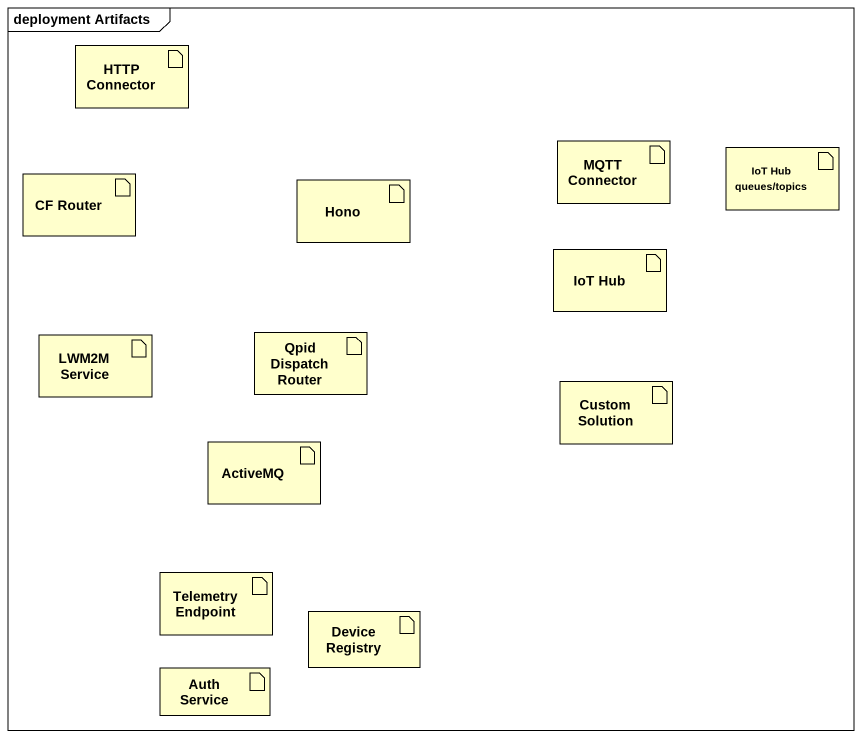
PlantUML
@startuml
mainframe deployment Artifacts
artifact "HTTP Connector" as HTTP_Connector
artifact "MQTT Connector" as MQTT_Connector
artifact "IoT Hub queues/topics" as IoT_Hub_queues_topics
artifact "CF Router" as CF_Router
artifact Hono
artifact "IoT Hub" as IoT_Hub
artifact "LWM2M Service" as LWM2M_Service
artifact "Qpid Dispatch Router" as Qpid_Dispatch_Router
artifact "Custom Solution" as Custom_Solution
artifact ActiveMQ
artifact "Telemetry Endpoint" as Telemetry_Endpoint
artifact "Device Registry" as Device_Registry
artifact "Auth Service" as Auth_Service
@enduml
